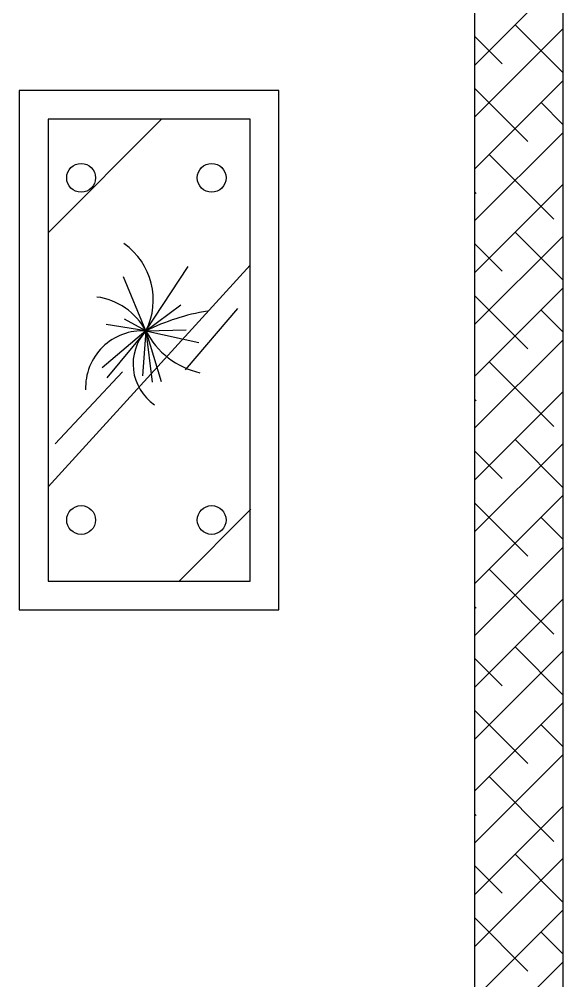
# Model space of a CAD drawing. Header units: inches. Extents: x 8.3 to 50.8, y 10.9 to 35.7.
# Drawn here: x 36.757 to 37.571, y 19.627 to 21.067 of the extents above; entities that cross this region are included whole.
import ezdxf

# ---------------------------------------------------------------- set-up
doc = ezdxf.new("R2010")
doc.units = ezdxf.units.IN
doc.header["$MEASUREMENT"] = 0
doc.layers.add('02', color=2, linetype='Continuous')

msp = doc.modelspace()

# ---------------------------------------------------------------- linework, layer by layer
at = {"layer": '02'}
for p, q in [((37.5706, 21.7363), (37.5706, 19.3762)), ((37.4384, 21.6428), (37.4384, 19.4619)), ((37.4384, 20.9978), (37.5706, 21.13)), ((37.4384, 20.9202), (37.5706, 21.0524)), ((37.4991, 21.0585), (37.5706, 20.9871)), ((37.4384, 21.0416), (37.4797, 21.0003)), ((37.4384, 20.8426), (37.5706, 20.9748)), ((37.4384, 20.964), (37.5185, 20.8839)), ((36.7566, 20.9604), (36.7566, 20.1825)), ((37.1456, 20.9604), (36.7566, 20.9604)), ((37.1456, 20.1825), (37.1456, 20.9604)), ((37.538, 20.9421), (37.5706, 20.9095)), ((36.8004, 20.7479), (36.9698, 20.9175)), ((36.7998, 20.9172), (36.7998, 20.2257)), ((37.1023, 20.9172), (36.7998, 20.9172)), ((37.1023, 20.2257), (37.1023, 20.9172)), ((37.4384, 20.765), (37.5706, 20.8971)), ((37.4603, 20.8645), (37.5574, 20.7675)), ((37.4384, 20.6874), (37.5706, 20.8195)), ((37.4384, 20.8088), (37.4409, 20.8063)), ((37.4991, 20.7481), (37.5706, 20.6766)), ((37.4384, 20.6097), (37.5706, 20.7419)), ((37.4384, 20.7312), (37.4797, 20.6899)), ((36.7998, 20.3671), (37.1023, 20.6989)), ((36.9463, 20.6003), (37.0098, 20.6968)), ((36.9463, 20.6003), (36.9126, 20.6812)), ((37.4384, 20.5321), (37.5706, 20.6643)), ((37.4384, 20.6535), (37.5185, 20.5734)), ((36.9463, 20.6003), (36.9986, 20.6395)), ((37.0057, 20.5423), (37.0839, 20.6337)), ((37.538, 20.6316), (37.5706, 20.599)), ((36.9463, 20.6003), (36.9143, 20.6177)), ((36.9463, 20.6003), (36.8868, 20.6098)), ((36.9463, 20.6003), (37.0065, 20.6018)), ((36.9463, 20.6003), (36.8806, 20.5452)), ((36.9463, 20.6003), (36.8876, 20.5301)), ((36.9463, 20.6003), (36.941, 20.533)), ((36.9463, 20.6003), (37.0256, 20.5831)), ((36.9463, 20.6003), (36.9691, 20.5244)), ((36.9463, 20.6003), (36.9555, 20.5238)), ((37.4384, 20.4545), (37.5706, 20.5867)), ((37.4603, 20.554), (37.5574, 20.457)), ((36.8102, 20.4314), (36.9112, 20.5391)), ((37.4384, 20.3769), (37.5706, 20.5091)), ((37.4384, 20.4983), (37.4409, 20.4958)), ((37.4384, 20.2993), (37.5706, 20.4314)), ((37.4991, 20.4376), (37.5706, 20.3661)), ((37.4384, 20.4207), (37.4797, 20.3794)), ((37.4384, 20.2217), (37.5706, 20.3538)), ((37.4384, 20.3431), (37.5185, 20.263)), ((36.9959, 20.2259), (37.1034, 20.3335)), ((37.538, 20.3212), (37.5706, 20.2885)), ((37.4384, 20.144), (37.5706, 20.2762)), ((37.4603, 20.2436), (37.5574, 20.1465)), ((36.7998, 20.2257), (37.1023, 20.2257)), ((37.4384, 20.0664), (37.5706, 20.1986)), ((37.4384, 20.1878), (37.4409, 20.1853)), ((36.7566, 20.1825), (37.1456, 20.1825)), ((37.4991, 20.1271), (37.5706, 20.0557)), ((37.4384, 19.9888), (37.5706, 20.121)), ((37.4384, 20.1102), (37.4797, 20.0689)), ((37.4384, 19.9112), (37.5706, 20.0434)), ((37.4384, 20.0326), (37.5185, 19.9525)), ((37.538, 20.0107), (37.5706, 19.9781)), ((37.4384, 19.8336), (37.5706, 19.9657)), ((37.4603, 19.9331), (37.5574, 19.8361)), ((37.4384, 19.756), (37.5706, 19.8881)), ((37.4384, 19.8774), (37.4409, 19.8749)), ((37.4384, 19.6783), (37.5706, 19.8105)), ((37.4991, 19.8167), (37.5706, 19.7452)), ((37.4384, 19.7998), (37.4797, 19.7585)), ((37.4384, 19.6007), (37.5706, 19.7329)), ((37.4384, 19.7221), (37.5185, 19.642)), ((37.538, 19.7002), (37.5706, 19.6676)), ((37.4384, 19.5231), (37.5706, 19.6553))]:
    msp.add_line(p, q, dxfattribs=at)
for centre in [(36.8493, 20.8295), (37.0448, 20.8295), (36.8493, 20.3172), (37.0448, 20.3172)]:
    msp.add_circle(centre, 0.0216, dxfattribs=at)
for centre, radius, start, end in [((36.8546, 20.6467), 0.1028, 333.1403, 55.0544), ((36.8603, 20.5546), 0.0973, 27.9917, 82.5735), ((37.0891, 20.3149), 0.3191, 99.1527, 116.5847), ((36.9411, 20.5154), 0.0851, 86.4887, 182.2866), ((37.0009, 20.5507), 0.0738, 137.7865, 235.601), ((37.0543, 20.6562), 0.1216, 207.3525, 257.0118)]:
    msp.add_arc(centre, radius, start, end, dxfattribs=at)

doc.saveas('drawing.dxf')
